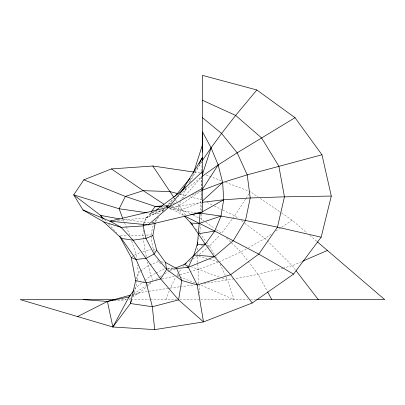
<?xml version="1.0" encoding="UTF-8"?>
<svg xmlns="http://www.w3.org/2000/svg" width="405" height="405" viewBox="0 0 405 405"><rect width="100%" height="100%" fill="white"/><g stroke="black" fill="none" stroke-linecap="round" stroke-linejoin="round"><path stroke-width="0.3" stroke-dasharray="2.02 1.52" d="M201.639 189.226L201.715 176.676L185.014 190.284L178.038 196.648M201.781 173.537L201.822 171.659M201.837 171.031L201.999 163.498M201.477 214.118L201.067 221.52M201.563 211.03L201.791 203.006M192.046 195.083L201.634 190.477L200.085 213.116M143.259 230.177L142.813 235.173L145.086 250.968L146.418 257.069M143.81 223.935L143.977 222.061L150.888 212.276M199.837 232.597L200.657 225.21M137.052 280.508L135.781 287.702L132.612 297.073M137.158 279.906L138.434 272.712L137.432 265.275M198.48 239.168L198.739 237.978M154.29 252.057C150.199 240.864 149.764 226.38 158.188 217.009M143.902 223.631L145.846 217.91L154.912 211.106M136.267 278.903L138.434 272.712L140.403 271.289M181.764 199.057L186.143 188.077M165.893 299.634L169.842 289.216M168.414 288.33L170.282 288.056L175.643 277.4M188.684 183.121L192.633 175.405M180.757 201.295L177.901 206.606L179.283 210.458L183.91 215.668L169.356 207.476M185.014 190.284L186.589 187.571M189.748 182.149L202.049 160.993L193.256 174.337M245.552 199.012L234.687 215.809L221.591 233.239L215.009 228.633M245.891 198.49L248.948 193.762M249.288 193.241L250.305 191.666L258.147 197.012M152.341 222.38L154.133 222.451L155.404 221.899L158.532 217.389M176.853 275.213L179.005 272.206M179.364 271.704L181.521 268.692M182.959 266.687L184.391 264.683M134.703 289.165L135.781 287.702L141.583 283.085M162.243 211.694L164.091 209.375L145.846 217.91L116.281 220.603M166.09 206.975L172.9 198.825M182.959 198.344L201.715 176.676M207.487 247.708L209.415 246.113L219.849 235.077M166.288 207.097L175.076 197.994M167.346 206.403L171.528 202.586M132.572 297.062L139.786 292.562L146.392 286.841M146.863 286.431L151.586 282.346M199.285 254.487L207.006 248.103M143.517 281.546L144.484 280.776M144.965 280.392L150.766 275.78L155.697 273.238M132.192 256.821L134.06 255.464M134.531 255.13L135.933 254.112L140.51 252.538M140.894 270.935L148.291 265.604L158.436 261.529L161.311 264.551M201.634 190.477L177.901 206.606L168.855 208.772M271.244 234.211L264.981 238.423L248.569 247.668M275.942 231.052L281.161 227.549M281.683 227.195L292.121 220.183L306.909 232.865M133.67 293.888L146.21 285.606M146.731 285.262L150.908 282.498M188.953 261.483L190.532 260.471M192.633 259.119L197.356 256.081L206.955 258.673M130.511 298.348L128.451 299.634L130.324 299.634M155.682 279.47L159.433 277.157M159.965 276.828L162.111 275.506M164.789 273.856L169.077 271.213M169.614 270.884L174.606 268.464M246.382 248.898L240.909 251.981L219.515 261.655M156.244 272.955L165.002 268.439M145.846 217.91L164.982 208.98M301.442 261.711L292.202 265.715L283.682 267.872M155.358 211.076L150.164 213.248L148.301 212.979M164.015 207.461L169.209 205.294M173.249 203.604L174.98 202.88M131.817 295.827L139.786 292.562L167.791 288.421M218.371 262.121L197.939 269.507L191.383 271.401M142.798 251.753L150.614 249.794M151.895 223.049L155.404 221.899M179.471 274.853L176.494 275.714L179.445 276.848M180.068 274.681L190.79 271.573M133.189 294.369L139.786 292.562M283.075 268.024L258.117 274.342L234.88 278.68M164.03 209.927L150.164 213.248L160.77 213.551M162.035 279.04L174.084 276.271M203.923 283.571L234.272 278.797M175.502 269.239L171.224 269.892L167.832 269.097M170.282 288.056L179.628 286.836M180.25 286.755L193.965 284.963M114.215 300.854L125.975 299.847M163.701 205.836L166.121 205.659L168.49 206.282M167.528 268.312L173.836 267.999M144.013 235.138L129.848 235.32L126.643 227.762M146.407 235.072L151.202 234.946M120.498 235.502L127.352 235.371M121.551 299.634L126.568 299.634M130.947 299.634L149.668 299.634M150.29 299.634L176.641 299.634M179.805 299.634L198.769 299.634M200.667 299.634L247.966 299.634M250.477 299.634L255.494 299.634M162.785 206.499L168.455 206.54M171.604 206.565L177.901 206.606L200.824 202.495L179.283 210.458L168.799 208.712M167.457 268.464L174.818 268.535M149.354 222.264L143.977 222.061L120.746 219.166M161.357 261.898L164.278 262.263M196.415 212.645L179.283 210.458L170.697 207.33M200.951 245.005L202.763 245.243M206.393 245.719L209.415 246.113L215.455 256.117M194.613 172.181L200.85 173.102M161.398 207.476L162.633 207.679M153.07 249.272L156.077 250.017M180.23 194.278L186.847 196M189.849 196.784L201.877 199.918L201.71 188.73M171.452 207.061L182.118 209.866L190.598 213.921M209.355 259.322L218.953 261.913M219.257 277.096L191.631 266.961M222.213 278.154L227.544 280.047L234.156 299.634L199.528 284.563M165.083 204.976L168.409 206.494M201.477 173.193L203.831 174.084M206.18 174.97L221.479 180.757M225.595 182.316L249.718 191.444M180.038 277.071L195.402 282.953M195.995 283.181L197.767 283.859M187.044 265.108L188.193 265.569M193.423 215.273L201.341 219.059L203.872 220.831M206.97 202.384L213.759 205.674M214.321 205.948L222.244 209.785M222.811 210.058L234.687 215.809L237.72 218.072M166.121 205.659L168.819 207.178M260.238 198.435L281.146 212.696M281.667 213.05L292.121 220.183M205.897 222.249L214.503 228.278M241.253 220.71L244.281 222.973M244.787 223.347L264.981 238.423L292.202 265.715L295.275 269.705M309.769 235.32L316.923 241.456M226.532 238.034L231.027 242.392M231.473 242.828L240.909 251.981L247.794 260.926M104.394 219.5L106.515 221.788M108.636 224.081L116.706 232.779M195.787 228.633L197.782 230.921M198.177 231.376L199.371 232.753M248.174 261.422L258.117 274.342L267.346 291.387M199.771 233.209L206.079 241.643M206.449 242.139L209.415 246.113M185.536 214.969L177.618 203.087M174.16 197.873L175.198 199.437M175.542 199.959L177.274 202.566M215.774 256.643L216.412 257.696M102.131 218.639L102.905 220.269M220.026 264.176L227.544 280.047M157.707 259.858L158.436 261.529M123.191 219.626L126.395 227.185M152.776 280.584L150.766 275.78L147.486 261.944M131.746 241.193L135.933 254.112L136.515 258.451M198.951 284.31L199.731 295.341M198.906 283.692L197.356 256.081M201.533 176.919L201.7 188.107M197.331 248.179L197.341 250.614M197.351 253.651L197.351 254.866"/><path stroke-width="0.61" d="M202.272 146.721L202.5 131.838L211.076 147.805L218.153 164.951L222.669 182.513L223.676 199.771L221.003 216.098L214.731 231.058L205.33 244.144L184.751 264.182L175.168 268.226M202.292 152.179L202.5 144.631L193.671 172.479M193.99 172.084L152.806 166.01L111.421 168.931L83.84 179.82L73.7 194.881L83.025 209.982L109.988 221.176L148.169 224.897L202.5 212.028L202.5 75.376L256.831 89.966L295.012 117.693L321.975 154.781L331.3 196.066L284.452 196.83L250.214 197.979L223.676 199.771L200.085 213.116L197.326 245.749M202.5 117.718L221.596 133.442L237.158 152.817L247.217 174.859L250.214 197.979L245.511 220.452L233.356 240.58L214.417 256.674L188.345 267.28L176.656 268.555L165.448 262.415L156.679 250.168L152.862 235.548L155.176 223.14M114.65 299.634L20.25 299.634L112.879 327.002L154.695 329.624L203.523 321.919L197.194 284.958L188.345 267.28L193.939 255.034L197.837 242.149M119.551 236.08L131.255 257.494L135.68 280.589L130.435 303.517L112.879 327.002L107.406 301.442L83.293 299.634M202.5 188.391L168.92 207.142L109.988 221.176L121.151 227.347L133.037 240.16L160.714 278.964L178.58 299.902L203.523 321.919L252.194 303.026L293.579 274.099L321.16 237.198L331.3 196.066M202.298 174.874L211.076 147.805L221.596 133.442L235.649 115.43L256.831 89.966M131.423 300.586L130.435 303.517L152.341 306.742L178.58 299.902L181.734 280.447L176.656 268.555M143.704 224.208L143.122 225.924L145.937 238.343L154.097 254.031L166.607 269.386L181.734 280.447L197.194 284.958L230.642 274.696L258.765 254.132L277.471 227.154L284.452 196.83L278.827 166.121L261.66 138.014L235.649 115.43L202.5 100.293M112.879 327.002L128.967 296.992L133.989 290.147M198.906 163.959L202.5 157.429L182.108 190.709L168.92 207.142L148.169 224.897M202.308 189.439L218.153 164.951L237.158 152.817L295.012 117.693M156.679 250.168L154.097 254.031L146.078 258.314L136.07 259.473L131.255 257.494M185.247 186.103L181.227 191.621M202.399 160.481L211.076 147.805M151.247 211.79L155.231 206.449L162.491 205.922M174.899 196.43L189.717 178.686M202.5 171.467L182.108 190.709L155.92 210.352M202.216 201.219L222.669 182.513L247.217 174.859L321.975 154.781M202.227 176.312L218.153 164.951M130.015 296.303L128.967 296.992L107.406 301.442L77.583 316.573M186.33 263.169L184.751 264.182L188.345 267.28L187.125 267.467M167.797 207.669L168.92 207.142M302.596 261.21L327.417 250.457M152.862 235.548L145.937 238.343L133.037 240.16L121.662 238.499L103.685 221.899L83.025 209.982M202.216 190.259L222.669 182.513M321.16 237.198L277.471 227.154L245.511 220.452L221.003 216.098L199.24 223.413L191.008 223.14L184.331 216.108M147.212 224.583L143.122 225.924L121.151 227.347L103.685 221.899M107.406 301.442L130.79 295.027M190.325 222.117L198.222 233.806L214.731 231.058L258.765 254.132L293.579 274.099M190.755 214.589L200.085 213.116L221.003 216.098M202.06 202.348L223.676 199.771M109.988 221.176L111.876 221.003M197.321 244.534L205.33 244.144L214.417 256.674L230.642 274.696L252.194 303.026M256.75 299.634L384.75 299.634L317.399 241.866M83.84 179.82L125.353 196.42L155.231 206.449L161.529 206.489M193.939 255.034L214.417 256.674M197.64 212.802L200.085 213.116M147.055 212.797L119.121 208.762L73.7 194.881L100.572 215.379L103.969 219.039M155.231 206.449L157.079 206.758M119.526 218.938L100.572 215.379L101.868 218.098M135.68 280.589L146.311 282.948L160.714 278.964L166.607 269.386L165.448 262.415M177.825 193.651L170.009 191.611L143.228 190.654L125.353 196.42L119.121 208.762L122.766 218.482M214.731 231.058L184.457 215.946M164.04 204.297L143.228 190.654L111.421 168.931M191.008 223.14L192.598 224.967M120.285 236.803L136.07 259.473L146.311 282.948L152.341 306.742L154.695 329.624M296.04 270.702L318.3 299.634M198.222 233.806L205.33 244.144M152.806 166.01L173.816 197.351M267.644 291.934L271.816 299.634"/></g></svg>
